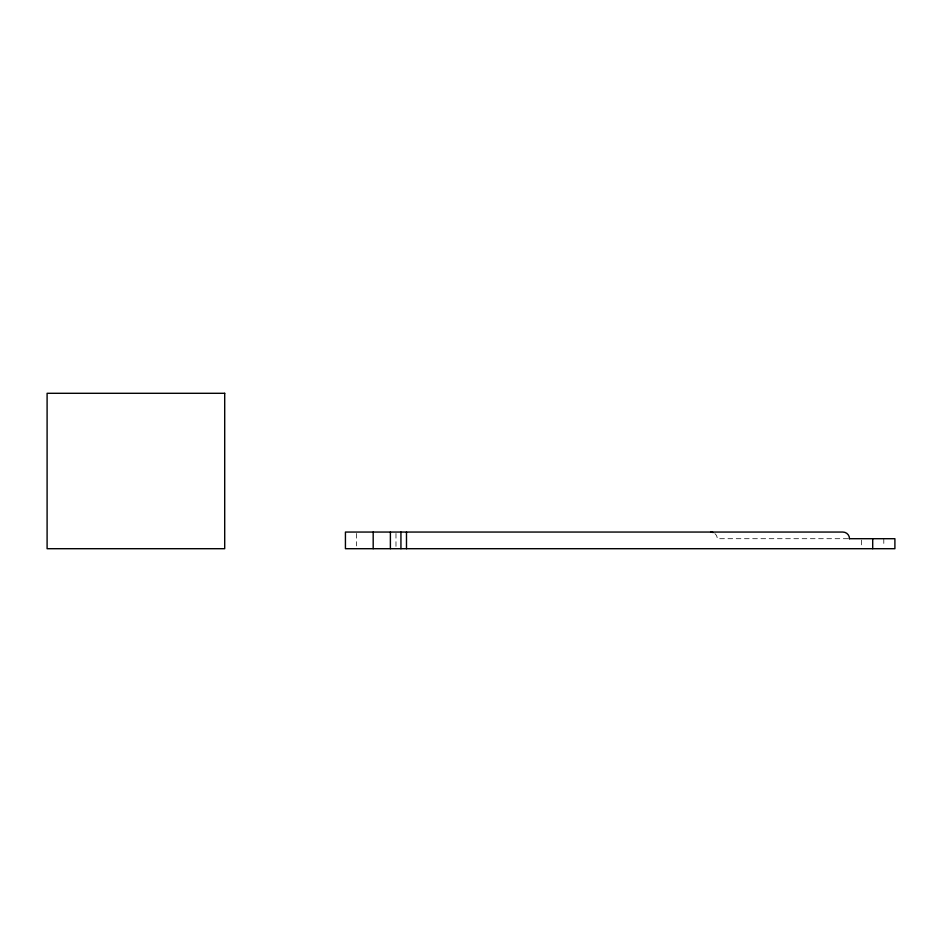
<?xml version="1.0" encoding="UTF-8"?>
<svg xmlns="http://www.w3.org/2000/svg" width="942" height="942" viewBox="0 0 942 942"><rect width="100%" height="100%" fill="white"/><g stroke="black" fill="none" stroke-linecap="round" stroke-linejoin="round"><path stroke-width="0.71" stroke-dasharray="4.71 3.53" d="M848.036 538.706L717.262 538.706A6.665 6.665 0 0 0 714.648 533.431M883.796 538.706L883.796 545.854M861.6 540.143L861.6 545.854M395.981 533.443L395.981 548.703M356.535 533.443L356.535 545.924"/><path stroke-width="1.41" d="M849.237 538.706L894.9 538.706L894.9 548.703L345.431 548.703L345.431 532.053L842.854 532.053A6.665 6.665 0 0 1 849.507 538.706M872.704 538.706L872.704 548.703M406.485 532.053L406.485 548.703M400.939 532.053L400.939 548.703M390.388 532.053L390.388 548.703M373.185 532.053L373.185 548.703M710.598 532.053A6.665 6.665 0 0 1 713.153 532.56M224.702 393.297L47.1 393.297L47.1 548.703L224.702 548.703L224.702 393.297"/></g></svg>
